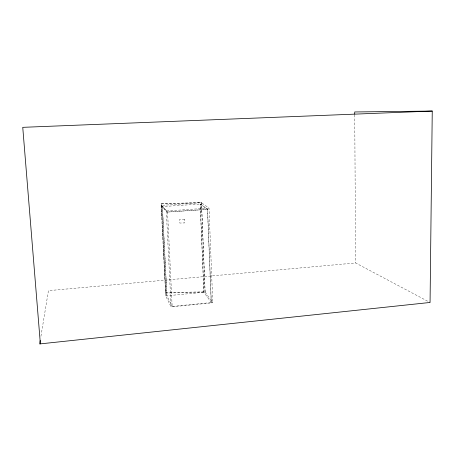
<?xml version="1.0" encoding="UTF-8"?>
<svg xmlns="http://www.w3.org/2000/svg" width="455" height="455" viewBox="0 0 455 455"><rect width="100%" height="100%" fill="white"/><g stroke="black" fill="none" stroke-linecap="round" stroke-linejoin="round"><path stroke-width="0.34" stroke-dasharray="2.27 1.71" d="M40.939 336.228L48.44 290.654L355.628 262.956L430.06 302.467M205.086 292.144L201.468 202.532L161.349 203.721L165.711 293.037L205.086 292.144L212.775 302.785L171.091 306.909L165.705 295.892L161.098 205.381L201.366 202.714L208.999 208.094L212.775 302.785M165.711 293.037L161.349 203.721M165.705 295.892L205.103 292.161L201.468 202.532M203.959 292.269L200.268 204.05L207.577 209.328L211.325 302.564L172.155 306.437L167.559 212.064L162.435 206.564L166.951 295.773M161.098 205.381L166.32 211.006L208.999 208.094M167.559 212.064L207.48 209.323L211.228 302.552M207.577 209.328L167.486 212.081L162.367 206.581L166.883 295.801L172.229 306.403M161.172 206.661L200.177 204.045L207.48 209.323M161.178 203.903L201.366 202.714M165.876 292.69L205.177 291.797M211.325 302.564L203.874 292.258L200.177 204.045M166.32 211.006L171.091 306.909M354.729 114.802L355.628 262.956M184.622 219.202L179.628 219.338L179.799 223.047L184.793 222.91L184.622 219.202"/><path stroke-width="0.68" d="M354.724 114.091L354.712 111.964L432.25 111.06L430.06 302.467L39.665 343.94L40.245 340.437M432.25 111.06L22.75 127.337L40.37 343.866"/></g></svg>
